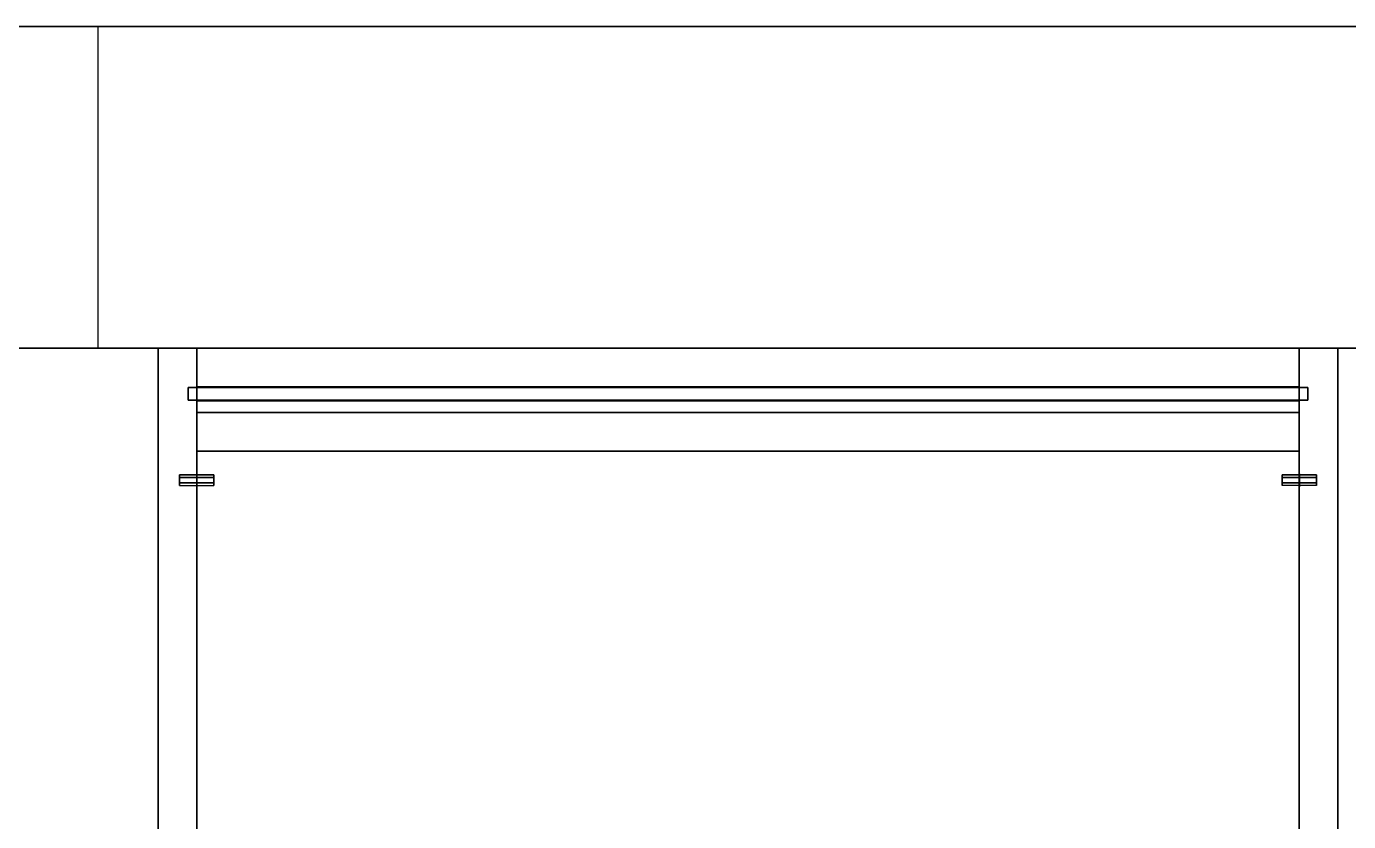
# Model space of a CAD drawing. Extents: x 0 to 3344, y -4262 to 0.
# Drawn here: x 1583 to 2199, y -371 to 0 of the extents above; entities that cross this region are included whole.
import ezdxf

# ---------------------------------------------------------------- set-up
doc = ezdxf.new("R2010")
doc.units = 0
for name, color, linetype in [('LAYER0', 7, 'CONTINUOUS'), ('LAYER1', 7, 'CONTINUOUS'), ('LAYER108', 7, 'CONTINUOUS'), ('LAYER109', 7, 'CONTINUOUS'), ('LAYER110', 7, 'CONTINUOUS'), ('LAYER112', 7, 'CONTINUOUS'), ('LAYER113', 7, 'CONTINUOUS'), ('LAYER114', 7, 'CONTINUOUS'), ('LAYER115', 7, 'CONTINUOUS'), ('LAYER116', 7, 'CONTINUOUS'), ('LAYER117', 7, 'CONTINUOUS'), ('LAYER119', 254, 'CONTINUOUS'), ('LAYER121', 254, 'CONTINUOUS'), ('LAYER122', 7, 'CONTINUOUS'), ('LAYER124', 254, 'CONTINUOUS'), ('LAYER126', 254, 'CONTINUOUS'), ('LAYER127', 7, 'CONTINUOUS'), ('LAYER129', 254, 'CONTINUOUS'), ('LAYER131', 254, 'CONTINUOUS'), ('LAYER132', 7, 'CONTINUOUS'), ('LAYER134', 254, 'CONTINUOUS'), ('LAYER136', 254, 'CONTINUOUS'), ('LAYER137', 7, 'CONTINUOUS'), ('LAYER163', 7, 'CONTINUOUS')]:
    doc.layers.add(name, color=color, linetype=linetype)

msp = doc.modelspace()

# ---------------------------------------------------------------- linework, layer by layer
at = {"layer": 'LAYER0', "invisible_edges": 1}
for points in [[(18, -0.0034, 0.0981), (3344, -4262.003, 0.0981), (0, -4262.003, 0.0981), (18, -0.0034, 0.0981)], [(3344, -4262.003, 5.0981), (18, -0.0034, 5.0981), (0, -4262.003, 5.0981), (3344, -4262.003, 5.0981)], [(3344, -4262.003, 0.0981), (18, -0.0034, 0.0981), (3344, -0.0034, 0.0981), (3344, -4262.003, 0.0981)], [(18, -0.0034, 5.0981), (3344, -0.0034, 0.0981), (18, -0.0034, 0.0981), (18, -0.0034, 5.0981)], [(3344, -0.0034, 0.0981), (18, -0.0034, 5.0981), (3344, -0.0034, 5.0981), (3344, -0.0034, 0.0981)], [(18, -0.0034, 5.0981), (3344, -4262.003, 5.0981), (3344, -0.0034, 5.0981), (18, -0.0034, 5.0981)]]:
    msp.add_3dface(points, dxfattribs=at)
at = {"layer": 'LAYER1'}
for points, invisible_edges in [([(3344.004, 0, 2680.098), (1616.005, 0, 2173.098), (18.0046, 0, 2680.098), (3344.004, 0, 2680.098)], 3), ([(819.0046, 0, 2173.098), (18.0046, 0, 2680.098), (1616.005, 0, 2173.098), (819.0046, 0, 2173.098)], 3), ([(1616.005, -150, 5.0981), (3344.004, 0, 5.0981), (3194.004, -150, 5.0981), (1616.005, -150, 5.0981)], 3), ([(3344.004, 0, 5.0981), (1616.005, -150, 5.0981), (1616.005, 0, 5.0981), (3344.004, 0, 5.0981)], 1), ([(3344.004, 0, 5.0981), (1616.005, 0, 2173.098), (3344.004, 0, 2680.098), (3344.004, 0, 5.0981)], 3), ([(1616.005, 0, 2173.098), (3344.004, 0, 5.0981), (1616.005, 0, 5.0981), (1616.005, 0, 2173.098)], 1), ([(168.0046, -150, 2680.098), (819.0046, -150, 2173.098), (3194.004, -150, 2680.098), (168.0046, -150, 2680.098)], 3), ([(1616.005, -150, 2173.098), (3194.004, -150, 2680.098), (819.0046, -150, 2173.098), (1616.005, -150, 2173.098)], 3), ([(1616.005, -150, 2173.098), (1801.015, -150, 335.0981), (1801.015, -150, 415.0981), (1616.005, -150, 2173.098)], 5), ([(1801.015, -150, 335.0981), (1616.005, -150, 5.0981), (1861.015, -150, 335.0981), (1801.015, -150, 335.0981)], 3), ([(1616.005, -150, 5.0981), (1801.015, -150, 335.0981), (1616.005, -150, 2173.098), (1616.005, -150, 5.0981)], 3), ([(1801.015, -150, 415.0981), (3194.004, -150, 2680.098), (1616.005, -150, 2173.098), (1801.015, -150, 415.0981)], 7), ([(3194.004, -150, 5.0981), (1861.015, -150, 335.0981), (1616.005, -150, 5.0981), (3194.004, -150, 5.0981)], 3), ([(1861.015, -150, 415.0981), (3194.004, -150, 2680.098), (1801.015, -150, 415.0981), (1861.015, -150, 415.0981)], 3), ([(1861.015, -150, 335.0981), (3194.004, -150, 2680.098), (1861.015, -150, 415.0981), (1861.015, -150, 335.0981)], 3), ([(1861.015, -150, 335.0981), (3194.004, -150, 5.0981), (3194.004, -150, 2680.098), (1861.015, -150, 335.0981)], 5)]:
    msp.add_3dface(points, dxfattribs=dict(at, invisible_edges=invisible_edges))
at = {"layer": 'LAYER108', "invisible_edges": 1}
for points in [[(1644.005, -149.9995, 5.0981), (1662.005, -729.9995, 5.0981), (1644.005, -729.9995, 5.0981), (1644.005, -149.9995, 5.0981)], [(1662.005, -729.9995, 5.0981), (1644.005, -149.9995, 5.0981), (1662.005, -149.9995, 5.0981), (1662.005, -729.9995, 5.0981)], [(1662.005, -149.9995, 2610.098), (1644.005, -729.9995, 2610.098), (1662.005, -729.9995, 2610.098), (1662.005, -149.9995, 2610.098)], [(1644.005, -729.9995, 2610.098), (1662.005, -149.9995, 2610.098), (1644.005, -149.9995, 2610.098), (1644.005, -729.9995, 2610.098)], [(1644.005, -149.9995, 5.0981), (1662.005, -149.9995, 2610.098), (1662.005, -149.9995, 5.0981), (1644.005, -149.9995, 5.0981)], [(1662.005, -149.9995, 2610.098), (1644.005, -149.9995, 5.0981), (1644.005, -149.9995, 2610.098), (1662.005, -149.9995, 2610.098)], [(1644.005, -729.9995, 2610.098), (1644.005, -149.9995, 5.0981), (1644.005, -729.9995, 5.0981), (1644.005, -729.9995, 2610.098)], [(1644.005, -149.9995, 5.0981), (1644.005, -729.9995, 2610.098), (1644.005, -149.9995, 2610.098), (1644.005, -149.9995, 5.0981)], [(1662.005, -149.9995, 2610.098), (1662.005, -729.9995, 5.0981), (1662.005, -149.9995, 5.0981), (1662.005, -149.9995, 2610.098)], [(1662.005, -729.9995, 5.0981), (1662.005, -149.9995, 2610.098), (1662.005, -729.9995, 2610.098), (1662.005, -729.9995, 5.0981)]]:
    msp.add_3dface(points, dxfattribs=at)
at = {"layer": 'LAYER109', "invisible_edges": 1}
for points in [[(2176.005, -149.9995, 5.0981), (2176.005, -729.9995, 2610.098), (2176.005, -149.9995, 2610.098), (2176.005, -149.9995, 5.0981)], [(2176.005, -729.9995, 2610.098), (2176.005, -149.9995, 5.0981), (2176.005, -729.9995, 5.0981), (2176.005, -729.9995, 2610.098)], [(2176.005, -149.9995, 5.0981), (2194.005, -729.9995, 5.0981), (2176.005, -729.9995, 5.0981), (2176.005, -149.9995, 5.0981)], [(2194.005, -729.9995, 5.0981), (2176.005, -149.9995, 5.0981), (2194.005, -149.9995, 5.0981), (2194.005, -729.9995, 5.0981)], [(2194.005, -149.9995, 2610.098), (2176.005, -729.9995, 2610.098), (2194.005, -729.9995, 2610.098), (2194.005, -149.9995, 2610.098)], [(2176.005, -729.9995, 2610.098), (2194.005, -149.9995, 2610.098), (2176.005, -149.9995, 2610.098), (2176.005, -729.9995, 2610.098)], [(2194.005, -149.9995, 2610.098), (2176.005, -149.9995, 5.0981), (2176.005, -149.9995, 2610.098), (2194.005, -149.9995, 2610.098)], [(2176.005, -149.9995, 5.0981), (2194.005, -149.9995, 2610.098), (2194.005, -149.9995, 5.0981), (2176.005, -149.9995, 5.0981)], [(2194.005, -729.9995, 5.0981), (2194.005, -149.9995, 2610.098), (2194.005, -729.9995, 2610.098), (2194.005, -729.9995, 5.0981)], [(2194.005, -149.9995, 2610.098), (2194.005, -729.9995, 5.0981), (2194.005, -149.9995, 5.0981), (2194.005, -149.9995, 2610.098)]]:
    msp.add_3dface(points, dxfattribs=at)
at = {"layer": 'LAYER110', "invisible_edges": 1}
for points in [[(2176.005, -149.9995, 85.0981), (1662.005, -729.9995, 85.0981), (1662.005, -149.9995, 85.0981), (2176.005, -149.9995, 85.0981)], [(1662.005, -729.9995, 85.0981), (2176.005, -149.9995, 85.0981), (2176.005, -729.9995, 85.0981), (1662.005, -729.9995, 85.0981)], [(1662.005, -149.9995, 103.0981), (1662.005, -729.9995, 85.0981), (1662.005, -729.9995, 103.0981), (1662.005, -149.9995, 103.0981)], [(1662.005, -729.9995, 85.0981), (1662.005, -149.9995, 103.0981), (1662.005, -149.9995, 85.0981), (1662.005, -729.9995, 85.0981)], [(1662.005, -149.9995, 103.0981), (2176.005, -149.9995, 85.0981), (1662.005, -149.9995, 85.0981), (1662.005, -149.9995, 103.0981)], [(2176.005, -149.9995, 85.0981), (1662.005, -149.9995, 103.0981), (2176.005, -149.9995, 103.0981), (2176.005, -149.9995, 85.0981)], [(2176.005, -729.9995, 103.0981), (1662.005, -149.9995, 103.0981), (1662.005, -729.9995, 103.0981), (2176.005, -729.9995, 103.0981)], [(1662.005, -149.9995, 103.0981), (2176.005, -729.9995, 103.0981), (2176.005, -149.9995, 103.0981), (1662.005, -149.9995, 103.0981)], [(2176.005, -149.9995, 85.0981), (2176.005, -729.9995, 103.0981), (2176.005, -729.9995, 85.0981), (2176.005, -149.9995, 85.0981)], [(2176.005, -729.9995, 103.0981), (2176.005, -149.9995, 85.0981), (2176.005, -149.9995, 103.0981), (2176.005, -729.9995, 103.0981)]]:
    msp.add_3dface(points, dxfattribs=at)
at = {"layer": 'LAYER112', "invisible_edges": 1}
for points in [[(2176.005, -179.9995, 85.0981), (1662.005, -179.9995, 5.0981), (1662.005, -179.9995, 85.0981), (2176.005, -179.9995, 85.0981)], [(1662.005, -179.9995, 5.0981), (2176.005, -179.9995, 85.0981), (2176.005, -179.9995, 5.0981), (1662.005, -179.9995, 5.0981)], [(1662.005, -197.9995, 85.0981), (1662.005, -179.9995, 5.0981), (1662.005, -197.9995, 5.0981), (1662.005, -197.9995, 85.0981)], [(1662.005, -179.9995, 5.0981), (1662.005, -197.9995, 85.0981), (1662.005, -179.9995, 85.0981), (1662.005, -179.9995, 5.0981)], [(2176.005, -197.9995, 5.0981), (1662.005, -179.9995, 5.0981), (2176.005, -179.9995, 5.0981), (2176.005, -197.9995, 5.0981)], [(1662.005, -179.9995, 5.0981), (2176.005, -197.9995, 5.0981), (1662.005, -197.9995, 5.0981), (1662.005, -179.9995, 5.0981)], [(1662.005, -197.9995, 85.0981), (2176.005, -179.9995, 85.0981), (1662.005, -179.9995, 85.0981), (1662.005, -197.9995, 85.0981)], [(2176.005, -179.9995, 85.0981), (1662.005, -197.9995, 85.0981), (2176.005, -197.9995, 85.0981), (2176.005, -179.9995, 85.0981)], [(2176.005, -179.9995, 85.0981), (2176.005, -197.9995, 5.0981), (2176.005, -179.9995, 5.0981), (2176.005, -179.9995, 85.0981)], [(2176.005, -197.9995, 5.0981), (2176.005, -179.9995, 85.0981), (2176.005, -197.9995, 85.0981), (2176.005, -197.9995, 5.0981)], [(2176.005, -197.9995, 5.0981), (1662.005, -197.9995, 85.0981), (1662.005, -197.9995, 5.0981), (2176.005, -197.9995, 5.0981)], [(1662.005, -197.9995, 85.0981), (2176.005, -197.9995, 5.0981), (2176.005, -197.9995, 85.0981), (1662.005, -197.9995, 85.0981)]]:
    msp.add_3dface(points, dxfattribs=at)
at = {"layer": 'LAYER113', "invisible_edges": 1}
for points in [[(1662.005, -149.9995, 2609.098), (2176.005, -729.9995, 2609.098), (2176.005, -149.9995, 2609.098), (1662.005, -149.9995, 2609.098)], [(2176.005, -729.9995, 2609.098), (1662.005, -149.9995, 2609.098), (1662.005, -729.9995, 2609.098), (2176.005, -729.9995, 2609.098)], [(1662.005, -149.9995, 2609.098), (1662.005, -729.9995, 2591.098), (1662.005, -729.9995, 2609.098), (1662.005, -149.9995, 2609.098)], [(1662.005, -729.9995, 2591.098), (1662.005, -149.9995, 2609.098), (1662.005, -149.9995, 2591.098), (1662.005, -729.9995, 2591.098)], [(2176.005, -149.9995, 2591.098), (1662.005, -149.9995, 2609.098), (2176.005, -149.9995, 2609.098), (2176.005, -149.9995, 2591.098)], [(1662.005, -149.9995, 2609.098), (2176.005, -149.9995, 2591.098), (1662.005, -149.9995, 2591.098), (1662.005, -149.9995, 2609.098)], [(1662.005, -729.9995, 2591.098), (2176.005, -149.9995, 2591.098), (2176.005, -729.9995, 2591.098), (1662.005, -729.9995, 2591.098)], [(2176.005, -149.9995, 2591.098), (1662.005, -729.9995, 2591.098), (1662.005, -149.9995, 2591.098), (2176.005, -149.9995, 2591.098)], [(2176.005, -149.9995, 2591.098), (2176.005, -729.9995, 2609.098), (2176.005, -729.9995, 2591.098), (2176.005, -149.9995, 2591.098)], [(2176.005, -729.9995, 2609.098), (2176.005, -149.9995, 2591.098), (2176.005, -149.9995, 2609.098), (2176.005, -729.9995, 2609.098)]]:
    msp.add_3dface(points, dxfattribs=at)
at = {"layer": 'LAYER114', "invisible_edges": 1}
for points in [[(2180.005, -168.2998, 99.0981), (1658.005, -174.2998, 99.0981), (1658.005, -168.2998, 99.0981), (2180.005, -168.2998, 99.0981)], [(1658.005, -174.2998, 99.0981), (2180.005, -168.2998, 99.0981), (2180.005, -174.2998, 99.0981), (1658.005, -174.2998, 99.0981)], [(1658.005, -168.2998, 2595.098), (1658.005, -174.2998, 99.0981), (1658.005, -174.2998, 2595.098), (1658.005, -168.2998, 2595.098)], [(1658.005, -174.2998, 99.0981), (1658.005, -168.2998, 2595.098), (1658.005, -168.2998, 99.0981), (1658.005, -174.2998, 99.0981)], [(2180.005, -174.2998, 2595.098), (1658.005, -168.2998, 2595.098), (1658.005, -174.2998, 2595.098), (2180.005, -174.2998, 2595.098)], [(1658.005, -168.2998, 2595.098), (2180.005, -174.2998, 2595.098), (2180.005, -168.2998, 2595.098), (1658.005, -168.2998, 2595.098)], [(1658.005, -168.2998, 2595.098), (2180.005, -168.2998, 99.0981), (1658.005, -168.2998, 99.0981), (1658.005, -168.2998, 2595.098)], [(2180.005, -168.2998, 99.0981), (1658.005, -168.2998, 2595.098), (2180.005, -168.2998, 2595.098), (2180.005, -168.2998, 99.0981)], [(2180.005, -168.2998, 99.0981), (2180.005, -174.2998, 2595.098), (2180.005, -174.2998, 99.0981), (2180.005, -168.2998, 99.0981)], [(2180.005, -174.2998, 2595.098), (2180.005, -168.2998, 99.0981), (2180.005, -168.2998, 2595.098), (2180.005, -174.2998, 2595.098)], [(2180.005, -174.2998, 2595.098), (1658.005, -174.2998, 99.0981), (2180.005, -174.2998, 99.0981), (2180.005, -174.2998, 2595.098)], [(1658.005, -174.2998, 99.0981), (2180.005, -174.2998, 2595.098), (1658.005, -174.2998, 2595.098), (1658.005, -174.2998, 99.0981)]]:
    msp.add_3dface(points, dxfattribs=at)
at = {"layer": 'LAYER115', "invisible_edges": 1}
for points in [[(2176.005, -149.9995, 1407.098), (1662.005, -149.9995, 1287.098), (1662.005, -149.9995, 1407.098), (2176.005, -149.9995, 1407.098)], [(1662.005, -149.9995, 1287.098), (2176.005, -149.9995, 1407.098), (2176.005, -149.9995, 1287.098), (1662.005, -149.9995, 1287.098)], [(1662.005, -167.9995, 1407.098), (1662.005, -149.9995, 1287.098), (1662.005, -167.9995, 1287.098), (1662.005, -167.9995, 1407.098)], [(1662.005, -149.9995, 1287.098), (1662.005, -167.9995, 1407.098), (1662.005, -149.9995, 1407.098), (1662.005, -149.9995, 1287.098)], [(2176.005, -167.9995, 1287.098), (1662.005, -149.9995, 1287.098), (2176.005, -149.9995, 1287.098), (2176.005, -167.9995, 1287.098)], [(1662.005, -149.9995, 1287.098), (2176.005, -167.9995, 1287.098), (1662.005, -167.9995, 1287.098), (1662.005, -149.9995, 1287.098)], [(1662.005, -167.9995, 1407.098), (2176.005, -149.9995, 1407.098), (1662.005, -149.9995, 1407.098), (1662.005, -167.9995, 1407.098)], [(2176.005, -149.9995, 1407.098), (1662.005, -167.9995, 1407.098), (2176.005, -167.9995, 1407.098), (2176.005, -149.9995, 1407.098)], [(2176.005, -149.9995, 1407.098), (2176.005, -167.9995, 1287.098), (2176.005, -149.9995, 1287.098), (2176.005, -149.9995, 1407.098)], [(2176.005, -167.9995, 1287.098), (2176.005, -149.9995, 1407.098), (2176.005, -167.9995, 1407.098), (2176.005, -167.9995, 1287.098)], [(2176.005, -167.9995, 1287.098), (1662.005, -167.9995, 1407.098), (1662.005, -167.9995, 1287.098), (2176.005, -167.9995, 1287.098)], [(1662.005, -167.9995, 1407.098), (2176.005, -167.9995, 1287.098), (2176.005, -167.9995, 1407.098), (1662.005, -167.9995, 1407.098)]]:
    msp.add_3dface(points, dxfattribs=at)
at = {"layer": 'LAYER116', "invisible_edges": 1}
for points in [[(1662.005, -174.5996, 2093.098), (2176.005, -729.9995, 2093.098), (2176.005, -174.5996, 2093.098), (1662.005, -174.5996, 2093.098)], [(2176.005, -729.9995, 2093.098), (1662.005, -174.5996, 2093.098), (1662.005, -729.9995, 2093.098), (2176.005, -729.9995, 2093.098)], [(1662.005, -174.5996, 2093.098), (1662.005, -729.9995, 2075.098), (1662.005, -729.9995, 2093.098), (1662.005, -174.5996, 2093.098)], [(1662.005, -729.9995, 2075.098), (1662.005, -174.5996, 2093.098), (1662.005, -174.5996, 2075.098), (1662.005, -729.9995, 2075.098)], [(2176.005, -174.5996, 2075.098), (1662.005, -174.5996, 2093.098), (2176.005, -174.5996, 2093.098), (2176.005, -174.5996, 2075.098)], [(1662.005, -174.5996, 2093.098), (2176.005, -174.5996, 2075.098), (1662.005, -174.5996, 2075.098), (1662.005, -174.5996, 2093.098)], [(1662.005, -729.9995, 2075.098), (2176.005, -174.5996, 2075.098), (2176.005, -729.9995, 2075.098), (1662.005, -729.9995, 2075.098)], [(2176.005, -174.5996, 2075.098), (1662.005, -729.9995, 2075.098), (1662.005, -174.5996, 2075.098), (2176.005, -174.5996, 2075.098)], [(2176.005, -174.5996, 2075.098), (2176.005, -729.9995, 2093.098), (2176.005, -729.9995, 2075.098), (2176.005, -174.5996, 2075.098)], [(2176.005, -729.9995, 2093.098), (2176.005, -174.5996, 2075.098), (2176.005, -174.5996, 2093.098), (2176.005, -729.9995, 2093.098)]]:
    msp.add_3dface(points, dxfattribs=at)
at = {"layer": 'LAYER117', "invisible_edges": 1}
for points in [[(2176.005, -174.5996, 483.0981), (1662.005, -729.9995, 483.0981), (1662.005, -174.5996, 483.0981), (2176.005, -174.5996, 483.0981)], [(1662.005, -729.9995, 483.0981), (2176.005, -174.5996, 483.0981), (2176.005, -729.9995, 483.0981), (1662.005, -729.9995, 483.0981)], [(1662.005, -174.5996, 501.0981), (1662.005, -729.9995, 483.0981), (1662.005, -729.9995, 501.0981), (1662.005, -174.5996, 501.0981)], [(1662.005, -729.9995, 483.0981), (1662.005, -174.5996, 501.0981), (1662.005, -174.5996, 483.0981), (1662.005, -729.9995, 483.0981)], [(1662.005, -174.5996, 501.0981), (2176.005, -174.5996, 483.0981), (1662.005, -174.5996, 483.0981), (1662.005, -174.5996, 501.0981)], [(2176.005, -174.5996, 483.0981), (1662.005, -174.5996, 501.0981), (2176.005, -174.5996, 501.0981), (2176.005, -174.5996, 483.0981)], [(2176.005, -729.9995, 501.0981), (1662.005, -174.5996, 501.0981), (1662.005, -729.9995, 501.0981), (2176.005, -729.9995, 501.0981)], [(1662.005, -174.5996, 501.0981), (2176.005, -729.9995, 501.0981), (2176.005, -174.5996, 501.0981), (1662.005, -174.5996, 501.0981)], [(2176.005, -174.5996, 483.0981), (2176.005, -729.9995, 501.0981), (2176.005, -729.9995, 483.0981), (2176.005, -174.5996, 483.0981)], [(2176.005, -729.9995, 501.0981), (2176.005, -174.5996, 483.0981), (2176.005, -174.5996, 501.0981), (2176.005, -729.9995, 501.0981)]]:
    msp.add_3dface(points, dxfattribs=at)
at = {"layer": 'LAYER119'}
for points in [[(1654.005, -214.0996, 480.5981), (1654.005, -209.0996, 480.5981), (1654.005, -210.3496, 482.7631), (1654.005, -212.8496, 482.7631)], [(1654.005, -214.0996, 480.5981), (1654.005, -212.8496, 478.433), (1654.005, -210.3496, 478.433), (1654.005, -209.0996, 480.5981)], [(1661.955, -208.5996, 480.5981), (1661.955, -214.5996, 480.5981), (1661.955, -213.0996, 483.1961), (1661.955, -210.0996, 483.1961)], [(1661.955, -208.5996, 480.5981), (1661.955, -214.5996, 480.5981), (1661.955, -213.0996, 478), (1661.955, -210.0996, 478)], [(1662.055, -208.5996, 480.5981), (1662.055, -214.5996, 480.5981), (1662.055, -213.0996, 483.1961), (1662.055, -210.0996, 483.1961)], [(1662.055, -208.5996, 480.5981), (1662.055, -214.5996, 480.5981), (1662.055, -213.0996, 478), (1662.055, -210.0996, 478)], [(1670.005, -214.0996, 480.5981), (1670.005, -209.0996, 480.5981), (1670.005, -210.3496, 482.7631), (1670.005, -212.8496, 482.7631)], [(1670.005, -214.0996, 480.5981), (1670.005, -212.8496, 478.433), (1670.005, -210.3496, 478.433), (1670.005, -209.0996, 480.5981)]]:
    msp.add_3dface(points, dxfattribs=at)
at = {"layer": 'LAYER121'}
for points in [[(2168.005, -214.0996, 480.5981), (2168.005, -209.0996, 480.5981), (2168.005, -210.3496, 482.7631), (2168.005, -212.8496, 482.7631)], [(2168.005, -214.0996, 480.5981), (2168.005, -212.8496, 478.433), (2168.005, -210.3496, 478.433), (2168.005, -209.0996, 480.5981)], [(2175.955, -208.5996, 480.5981), (2175.955, -214.5996, 480.5981), (2175.955, -213.0996, 483.1961), (2175.955, -210.0996, 483.1961)], [(2175.955, -208.5996, 480.5981), (2175.955, -214.5996, 480.5981), (2175.955, -213.0996, 478), (2175.955, -210.0996, 478)], [(2176.055, -208.5996, 480.5981), (2176.055, -214.5996, 480.5981), (2176.055, -213.0996, 483.1961), (2176.055, -210.0996, 483.1961)], [(2176.055, -208.5996, 480.5981), (2176.055, -214.5996, 480.5981), (2176.055, -213.0996, 478), (2176.055, -210.0996, 478)], [(2184.005, -214.0996, 480.5981), (2184.005, -209.0996, 480.5981), (2184.005, -210.3496, 482.7631), (2184.005, -212.8496, 482.7631)], [(2184.005, -214.0996, 480.5981), (2184.005, -212.8496, 478.433), (2184.005, -210.3496, 478.433), (2184.005, -209.0996, 480.5981)]]:
    msp.add_3dface(points, dxfattribs=at)
at = {"layer": 'LAYER122', "invisible_edges": 1}
for points in [[(2176.005, -174.5996, 881.0981), (1662.005, -729.9995, 881.0981), (1662.005, -174.5996, 881.0981), (2176.005, -174.5996, 881.0981)], [(1662.005, -729.9995, 881.0981), (2176.005, -174.5996, 881.0981), (2176.005, -729.9995, 881.0981), (1662.005, -729.9995, 881.0981)], [(1662.005, -174.5996, 899.0981), (1662.005, -729.9995, 881.0981), (1662.005, -729.9995, 899.0981), (1662.005, -174.5996, 899.0981)], [(1662.005, -729.9995, 881.0981), (1662.005, -174.5996, 899.0981), (1662.005, -174.5996, 881.0981), (1662.005, -729.9995, 881.0981)], [(1662.005, -174.5996, 899.0981), (2176.005, -174.5996, 881.0981), (1662.005, -174.5996, 881.0981), (1662.005, -174.5996, 899.0981)], [(2176.005, -174.5996, 881.0981), (1662.005, -174.5996, 899.0981), (2176.005, -174.5996, 899.0981), (2176.005, -174.5996, 881.0981)], [(2176.005, -729.9995, 899.0981), (1662.005, -174.5996, 899.0981), (1662.005, -729.9995, 899.0981), (2176.005, -729.9995, 899.0981)], [(1662.005, -174.5996, 899.0981), (2176.005, -729.9995, 899.0981), (2176.005, -174.5996, 899.0981), (1662.005, -174.5996, 899.0981)], [(2176.005, -174.5996, 881.0981), (2176.005, -729.9995, 899.0981), (2176.005, -729.9995, 881.0981), (2176.005, -174.5996, 881.0981)], [(2176.005, -729.9995, 899.0981), (2176.005, -174.5996, 881.0981), (2176.005, -174.5996, 899.0981), (2176.005, -729.9995, 899.0981)]]:
    msp.add_3dface(points, dxfattribs=at)
at = {"layer": 'LAYER124'}
for points in [[(1654.005, -214.0996, 878.5981), (1654.005, -209.0996, 878.5981), (1654.005, -210.3496, 880.7631), (1654.005, -212.8496, 880.7631)], [(1654.005, -214.0996, 878.5981), (1654.005, -212.8496, 876.433), (1654.005, -210.3496, 876.433), (1654.005, -209.0996, 878.5981)], [(1661.955, -208.5996, 878.5981), (1661.955, -214.5996, 878.5981), (1661.955, -213.0996, 881.1962), (1661.955, -210.0996, 881.1962)], [(1661.955, -208.5996, 878.5981), (1661.955, -214.5996, 878.5981), (1661.955, -213.0996, 876), (1661.955, -210.0996, 876)], [(1662.055, -208.5996, 878.5981), (1662.055, -214.5996, 878.5981), (1662.055, -213.0996, 881.1962), (1662.055, -210.0996, 881.1962)], [(1662.055, -208.5996, 878.5981), (1662.055, -214.5996, 878.5981), (1662.055, -213.0996, 876), (1662.055, -210.0996, 876)], [(1670.005, -214.0996, 878.5981), (1670.005, -209.0996, 878.5981), (1670.005, -210.3496, 880.7631), (1670.005, -212.8496, 880.7631)], [(1670.005, -214.0996, 878.5981), (1670.005, -212.8496, 876.433), (1670.005, -210.3496, 876.433), (1670.005, -209.0996, 878.5981)]]:
    msp.add_3dface(points, dxfattribs=at)
at = {"layer": 'LAYER126'}
for points in [[(2168.005, -214.0996, 878.5981), (2168.005, -209.0996, 878.5981), (2168.005, -210.3496, 880.7631), (2168.005, -212.8496, 880.7631)], [(2168.005, -214.0996, 878.5981), (2168.005, -212.8496, 876.433), (2168.005, -210.3496, 876.433), (2168.005, -209.0996, 878.5981)], [(2175.955, -208.5996, 878.5981), (2175.955, -214.5996, 878.5981), (2175.955, -213.0996, 881.1962), (2175.955, -210.0996, 881.1962)], [(2175.955, -208.5996, 878.5981), (2175.955, -214.5996, 878.5981), (2175.955, -213.0996, 876), (2175.955, -210.0996, 876)], [(2176.055, -208.5996, 878.5981), (2176.055, -214.5996, 878.5981), (2176.055, -213.0996, 881.1962), (2176.055, -210.0996, 881.1962)], [(2176.055, -208.5996, 878.5981), (2176.055, -214.5996, 878.5981), (2176.055, -213.0996, 876), (2176.055, -210.0996, 876)], [(2184.005, -214.0996, 878.5981), (2184.005, -209.0996, 878.5981), (2184.005, -210.3496, 880.7631), (2184.005, -212.8496, 880.7631)], [(2184.005, -214.0996, 878.5981), (2184.005, -212.8496, 876.433), (2184.005, -210.3496, 876.433), (2184.005, -209.0996, 878.5981)]]:
    msp.add_3dface(points, dxfattribs=at)
at = {"layer": 'LAYER127', "invisible_edges": 1}
for points in [[(2176.005, -174.5996, 1279.098), (1662.005, -729.9995, 1279.098), (1662.005, -174.5996, 1279.098), (2176.005, -174.5996, 1279.098)], [(1662.005, -729.9995, 1279.098), (2176.005, -174.5996, 1279.098), (2176.005, -729.9995, 1279.098), (1662.005, -729.9995, 1279.098)], [(1662.005, -174.5996, 1297.098), (1662.005, -729.9995, 1279.098), (1662.005, -729.9995, 1297.098), (1662.005, -174.5996, 1297.098)], [(1662.005, -729.9995, 1279.098), (1662.005, -174.5996, 1297.098), (1662.005, -174.5996, 1279.098), (1662.005, -729.9995, 1279.098)], [(1662.005, -174.5996, 1297.098), (2176.005, -174.5996, 1279.098), (1662.005, -174.5996, 1279.098), (1662.005, -174.5996, 1297.098)], [(2176.005, -174.5996, 1279.098), (1662.005, -174.5996, 1297.098), (2176.005, -174.5996, 1297.098), (2176.005, -174.5996, 1279.098)], [(2176.005, -729.9995, 1297.098), (1662.005, -174.5996, 1297.098), (1662.005, -729.9995, 1297.098), (2176.005, -729.9995, 1297.098)], [(1662.005, -174.5996, 1297.098), (2176.005, -729.9995, 1297.098), (2176.005, -174.5996, 1297.098), (1662.005, -174.5996, 1297.098)], [(2176.005, -174.5996, 1279.098), (2176.005, -729.9995, 1297.098), (2176.005, -729.9995, 1279.098), (2176.005, -174.5996, 1279.098)], [(2176.005, -729.9995, 1297.098), (2176.005, -174.5996, 1279.098), (2176.005, -174.5996, 1297.098), (2176.005, -729.9995, 1297.098)]]:
    msp.add_3dface(points, dxfattribs=at)
at = {"layer": 'LAYER129'}
for points in [[(1654.005, -214.0996, 1276.598), (1654.005, -209.0996, 1276.598), (1654.005, -210.3496, 1278.763), (1654.005, -212.8496, 1278.763)], [(1654.005, -214.0996, 1276.598), (1654.005, -212.8496, 1274.433), (1654.005, -210.3496, 1274.433), (1654.005, -209.0996, 1276.598)], [(1661.955, -208.5996, 1276.598), (1661.955, -214.5996, 1276.598), (1661.955, -213.0996, 1279.196), (1661.955, -210.0996, 1279.196)], [(1661.955, -208.5996, 1276.598), (1661.955, -214.5996, 1276.598), (1661.955, -213.0996, 1274), (1661.955, -210.0996, 1274)], [(1662.055, -208.5996, 1276.598), (1662.055, -214.5996, 1276.598), (1662.055, -213.0996, 1279.196), (1662.055, -210.0996, 1279.196)], [(1662.055, -208.5996, 1276.598), (1662.055, -214.5996, 1276.598), (1662.055, -213.0996, 1274), (1662.055, -210.0996, 1274)], [(1670.005, -214.0996, 1276.598), (1670.005, -209.0996, 1276.598), (1670.005, -210.3496, 1278.763), (1670.005, -212.8496, 1278.763)], [(1670.005, -214.0996, 1276.598), (1670.005, -212.8496, 1274.433), (1670.005, -210.3496, 1274.433), (1670.005, -209.0996, 1276.598)]]:
    msp.add_3dface(points, dxfattribs=at)
at = {"layer": 'LAYER131'}
for points in [[(2168.005, -214.0996, 1276.598), (2168.005, -209.0996, 1276.598), (2168.005, -210.3496, 1278.763), (2168.005, -212.8496, 1278.763)], [(2168.005, -214.0996, 1276.598), (2168.005, -212.8496, 1274.433), (2168.005, -210.3496, 1274.433), (2168.005, -209.0996, 1276.598)], [(2175.955, -208.5996, 1276.598), (2175.955, -214.5996, 1276.598), (2175.955, -213.0996, 1279.196), (2175.955, -210.0996, 1279.196)], [(2175.955, -208.5996, 1276.598), (2175.955, -214.5996, 1276.598), (2175.955, -213.0996, 1274), (2175.955, -210.0996, 1274)], [(2176.055, -208.5996, 1276.598), (2176.055, -214.5996, 1276.598), (2176.055, -213.0996, 1279.196), (2176.055, -210.0996, 1279.196)], [(2176.055, -208.5996, 1276.598), (2176.055, -214.5996, 1276.598), (2176.055, -213.0996, 1274), (2176.055, -210.0996, 1274)], [(2184.005, -214.0996, 1276.598), (2184.005, -209.0996, 1276.598), (2184.005, -210.3496, 1278.763), (2184.005, -212.8496, 1278.763)], [(2184.005, -214.0996, 1276.598), (2184.005, -212.8496, 1274.433), (2184.005, -210.3496, 1274.433), (2184.005, -209.0996, 1276.598)]]:
    msp.add_3dface(points, dxfattribs=at)
at = {"layer": 'LAYER132', "invisible_edges": 1}
for points in [[(2176.005, -174.5996, 1677.098), (1662.005, -729.9995, 1677.098), (1662.005, -174.5996, 1677.098), (2176.005, -174.5996, 1677.098)], [(1662.005, -729.9995, 1677.098), (2176.005, -174.5996, 1677.098), (2176.005, -729.9995, 1677.098), (1662.005, -729.9995, 1677.098)], [(1662.005, -174.5996, 1695.098), (1662.005, -729.9995, 1677.098), (1662.005, -729.9995, 1695.098), (1662.005, -174.5996, 1695.098)], [(1662.005, -729.9995, 1677.098), (1662.005, -174.5996, 1695.098), (1662.005, -174.5996, 1677.098), (1662.005, -729.9995, 1677.098)], [(1662.005, -174.5996, 1695.098), (2176.005, -174.5996, 1677.098), (1662.005, -174.5996, 1677.098), (1662.005, -174.5996, 1695.098)], [(2176.005, -174.5996, 1677.098), (1662.005, -174.5996, 1695.098), (2176.005, -174.5996, 1695.098), (2176.005, -174.5996, 1677.098)], [(2176.005, -729.9995, 1695.098), (1662.005, -174.5996, 1695.098), (1662.005, -729.9995, 1695.098), (2176.005, -729.9995, 1695.098)], [(1662.005, -174.5996, 1695.098), (2176.005, -729.9995, 1695.098), (2176.005, -174.5996, 1695.098), (1662.005, -174.5996, 1695.098)], [(2176.005, -174.5996, 1677.098), (2176.005, -729.9995, 1695.098), (2176.005, -729.9995, 1677.098), (2176.005, -174.5996, 1677.098)], [(2176.005, -729.9995, 1695.098), (2176.005, -174.5996, 1677.098), (2176.005, -174.5996, 1695.098), (2176.005, -729.9995, 1695.098)]]:
    msp.add_3dface(points, dxfattribs=at)
at = {"layer": 'LAYER134'}
for points in [[(1654.005, -214.0996, 1674.598), (1654.005, -209.0996, 1674.598), (1654.005, -210.3496, 1676.763), (1654.005, -212.8496, 1676.763)], [(1654.005, -214.0996, 1674.598), (1654.005, -212.8496, 1672.433), (1654.005, -210.3496, 1672.433), (1654.005, -209.0996, 1674.598)], [(1661.955, -208.5996, 1674.598), (1661.955, -214.5996, 1674.598), (1661.955, -213.0996, 1677.196), (1661.955, -210.0996, 1677.196)], [(1661.955, -208.5996, 1674.598), (1661.955, -214.5996, 1674.598), (1661.955, -213.0996, 1672), (1661.955, -210.0996, 1672)], [(1662.055, -208.5996, 1674.598), (1662.055, -214.5996, 1674.598), (1662.055, -213.0996, 1677.196), (1662.055, -210.0996, 1677.196)], [(1662.055, -208.5996, 1674.598), (1662.055, -214.5996, 1674.598), (1662.055, -213.0996, 1672), (1662.055, -210.0996, 1672)], [(1670.005, -214.0996, 1674.598), (1670.005, -209.0996, 1674.598), (1670.005, -210.3496, 1676.763), (1670.005, -212.8496, 1676.763)], [(1670.005, -214.0996, 1674.598), (1670.005, -212.8496, 1672.433), (1670.005, -210.3496, 1672.433), (1670.005, -209.0996, 1674.598)]]:
    msp.add_3dface(points, dxfattribs=at)
at = {"layer": 'LAYER136'}
for points in [[(2168.005, -214.0996, 1674.598), (2168.005, -209.0996, 1674.598), (2168.005, -210.3496, 1676.763), (2168.005, -212.8496, 1676.763)], [(2168.005, -214.0996, 1674.598), (2168.005, -212.8496, 1672.433), (2168.005, -210.3496, 1672.433), (2168.005, -209.0996, 1674.598)], [(2175.955, -208.5996, 1674.598), (2175.955, -214.5996, 1674.598), (2175.955, -213.0996, 1677.196), (2175.955, -210.0996, 1677.196)], [(2175.955, -208.5996, 1674.598), (2175.955, -214.5996, 1674.598), (2175.955, -213.0996, 1672), (2175.955, -210.0996, 1672)], [(2176.055, -208.5996, 1674.598), (2176.055, -214.5996, 1674.598), (2176.055, -213.0996, 1677.196), (2176.055, -210.0996, 1677.196)], [(2176.055, -208.5996, 1674.598), (2176.055, -214.5996, 1674.598), (2176.055, -213.0996, 1672), (2176.055, -210.0996, 1672)], [(2184.005, -214.0996, 1674.598), (2184.005, -209.0996, 1674.598), (2184.005, -210.3496, 1676.763), (2184.005, -212.8496, 1676.763)], [(2184.005, -214.0996, 1674.598), (2184.005, -212.8496, 1672.433), (2184.005, -210.3496, 1672.433), (2184.005, -209.0996, 1674.598)]]:
    msp.add_3dface(points, dxfattribs=at)
at = {"layer": 'LAYER137'}
for points, invisible_edges in [([(1662.005, -149.9995, 2610.098), (1644.005, -729.9995, 2610.098), (1644.005, -149.9995, 2610.098), (1662.005, -149.9995, 2610.098)], 1), ([(1644.005, -729.9995, 2610.098), (1662.005, -149.9995, 2610.098), (1662.005, -711.9995, 2610.098), (1644.005, -729.9995, 2610.098)], 5), ([(1644.005, -149.9995, 2680.098), (1644.005, -729.9995, 2610.098), (1644.005, -729.9995, 2680.098), (1644.005, -149.9995, 2680.098)], 1), ([(1644.005, -729.9995, 2610.098), (1644.005, -149.9995, 2680.098), (1644.005, -149.9995, 2610.098), (1644.005, -729.9995, 2610.098)], 1), ([(1644.005, -149.9995, 2680.098), (1662.005, -149.9995, 2610.098), (1644.005, -149.9995, 2610.098), (1644.005, -149.9995, 2680.098)], 1), ([(1662.005, -149.9995, 2610.098), (1644.005, -149.9995, 2680.098), (1662.005, -149.9995, 2680.098), (1662.005, -149.9995, 2610.098)], 1), ([(1644.005, -729.9995, 2680.098), (1662.005, -711.9995, 2680.098), (1644.005, -149.9995, 2680.098), (1644.005, -729.9995, 2680.098)], 3), ([(1662.005, -149.9995, 2680.098), (1644.005, -149.9995, 2680.098), (1662.005, -711.9995, 2680.098), (1662.005, -149.9995, 2680.098)], 2), ([(1662.005, -149.9995, 2610.098), (1662.005, -711.9995, 2680.098), (1662.005, -711.9995, 2610.098), (1662.005, -149.9995, 2610.098)], 1), ([(1662.005, -711.9995, 2680.098), (1662.005, -149.9995, 2610.098), (1662.005, -149.9995, 2680.098), (1662.005, -711.9995, 2680.098)], 1)]:
    msp.add_3dface(points, dxfattribs=dict(at, invisible_edges=invisible_edges))
at = {"layer": 'LAYER163', "invisible_edges": 1}
for points in [[(2194.005, -149.9995, 5.0981), (2212.005, -729.9995, 5.0981), (2194.005, -729.9995, 5.0981), (2194.005, -149.9995, 5.0981)], [(2212.005, -729.9995, 5.0981), (2194.005, -149.9995, 5.0981), (2212.005, -149.9995, 5.0981), (2212.005, -729.9995, 5.0981)], [(2212.005, -149.9995, 2610.098), (2194.005, -729.9995, 2610.098), (2212.005, -729.9995, 2610.098), (2212.005, -149.9995, 2610.098)], [(2194.005, -729.9995, 2610.098), (2212.005, -149.9995, 2610.098), (2194.005, -149.9995, 2610.098), (2194.005, -729.9995, 2610.098)], [(2194.005, -149.9995, 5.0981), (2212.005, -149.9995, 2610.098), (2212.005, -149.9995, 5.0981), (2194.005, -149.9995, 5.0981)], [(2212.005, -149.9995, 2610.098), (2194.005, -149.9995, 5.0981), (2194.005, -149.9995, 2610.098), (2212.005, -149.9995, 2610.098)], [(2194.005, -729.9995, 2610.098), (2194.005, -149.9995, 5.0981), (2194.005, -729.9995, 5.0981), (2194.005, -729.9995, 2610.098)], [(2194.005, -149.9995, 5.0981), (2194.005, -729.9995, 2610.098), (2194.005, -149.9995, 2610.098), (2194.005, -149.9995, 5.0981)]]:
    msp.add_3dface(points, dxfattribs=at)

# ---------------------------------------------------------------- meshes
at = {"layer": 'LAYER1'}
mesh = msp.add_polymesh((5, 2), dxfattribs=at)
for k, corner in enumerate([(168.0046, -150, 2680.098), (168.0046, -4112, 2680.098), (3194.004, -150, 2680.098), (168.0046, -150, 2680.098), (3194.004, -4112, 2680.098), (3194.004, -150, 2680.098), (168.0046, -4112, 2680.098), (3194.004, -4112, 2680.098), (18.0046, -4262, 2680.098), (3344.004, -4262, 2680.098)]):
    mesh.set_mesh_vertex(divmod(k, 2), corner)
at = {"layer": 'LAYER119'}
mesh = msp.add_polymesh((2, 6), dxfattribs=dict(at, n_close=True))
for k, corner in enumerate([(1670.005, -214.0996, 480.5981), (1670.005, -212.8496, 482.7631), (1670.005, -210.3496, 482.7631), (1670.005, -209.0996, 480.5981), (1670.005, -210.3496, 478.433), (1670.005, -212.8496, 478.433), (1654.005, -214.0996, 480.5981), (1654.005, -212.8496, 482.7631), (1654.005, -210.3496, 482.7631), (1654.005, -209.0996, 480.5981), (1654.005, -210.3496, 478.433), (1654.005, -212.8496, 478.433)]):
    mesh.set_mesh_vertex(divmod(k, 6), corner)
mesh = msp.add_polymesh((2, 6), dxfattribs=dict(at, n_close=True))
for k, corner in enumerate([(1662.055, -214.5996, 480.5981), (1662.055, -213.0996, 483.1961), (1662.055, -210.0996, 483.1961), (1662.055, -208.5996, 480.5981), (1662.055, -210.0996, 478), (1662.055, -213.0996, 478), (1661.955, -214.5996, 480.5981), (1661.955, -213.0996, 483.1961), (1661.955, -210.0996, 483.1961), (1661.955, -208.5996, 480.5981), (1661.955, -210.0996, 478), (1661.955, -213.0996, 478)]):
    mesh.set_mesh_vertex(divmod(k, 6), corner)
at = {"layer": 'LAYER121'}
mesh = msp.add_polymesh((2, 6), dxfattribs=dict(at, n_close=True))
for k, corner in enumerate([(2168.005, -214.0996, 480.5981), (2168.005, -212.8496, 482.7631), (2168.005, -210.3496, 482.7631), (2168.005, -209.0996, 480.5981), (2168.005, -210.3496, 478.433), (2168.005, -212.8496, 478.433), (2184.005, -214.0996, 480.5981), (2184.005, -212.8496, 482.7631), (2184.005, -210.3496, 482.7631), (2184.005, -209.0996, 480.5981), (2184.005, -210.3496, 478.433), (2184.005, -212.8496, 478.433)]):
    mesh.set_mesh_vertex(divmod(k, 6), corner)
mesh = msp.add_polymesh((2, 6), dxfattribs=dict(at, n_close=True))
for k, corner in enumerate([(2175.955, -214.5996, 480.5981), (2175.955, -213.0996, 483.1961), (2175.955, -210.0996, 483.1961), (2175.955, -208.5996, 480.5981), (2175.955, -210.0996, 478), (2175.955, -213.0996, 478), (2176.055, -214.5996, 480.5981), (2176.055, -213.0996, 483.1961), (2176.055, -210.0996, 483.1961), (2176.055, -208.5996, 480.5981), (2176.055, -210.0996, 478), (2176.055, -213.0996, 478)]):
    mesh.set_mesh_vertex(divmod(k, 6), corner)
at = {"layer": 'LAYER124'}
mesh = msp.add_polymesh((2, 6), dxfattribs=dict(at, n_close=True))
for k, corner in enumerate([(1670.005, -214.0996, 878.5981), (1670.005, -212.8496, 880.7631), (1670.005, -210.3496, 880.7631), (1670.005, -209.0996, 878.5981), (1670.005, -210.3496, 876.433), (1670.005, -212.8496, 876.433), (1654.005, -214.0996, 878.5981), (1654.005, -212.8496, 880.7631), (1654.005, -210.3496, 880.7631), (1654.005, -209.0996, 878.5981), (1654.005, -210.3496, 876.433), (1654.005, -212.8496, 876.433)]):
    mesh.set_mesh_vertex(divmod(k, 6), corner)
mesh = msp.add_polymesh((2, 6), dxfattribs=dict(at, n_close=True))
for k, corner in enumerate([(1662.055, -214.5996, 878.5981), (1662.055, -213.0996, 881.1962), (1662.055, -210.0996, 881.1962), (1662.055, -208.5996, 878.5981), (1662.055, -210.0996, 876), (1662.055, -213.0996, 876), (1661.955, -214.5996, 878.5981), (1661.955, -213.0996, 881.1962), (1661.955, -210.0996, 881.1962), (1661.955, -208.5996, 878.5981), (1661.955, -210.0996, 876), (1661.955, -213.0996, 876)]):
    mesh.set_mesh_vertex(divmod(k, 6), corner)
at = {"layer": 'LAYER126'}
mesh = msp.add_polymesh((2, 6), dxfattribs=dict(at, n_close=True))
for k, corner in enumerate([(2168.005, -214.0996, 878.5981), (2168.005, -212.8496, 880.7631), (2168.005, -210.3496, 880.7631), (2168.005, -209.0996, 878.5981), (2168.005, -210.3496, 876.433), (2168.005, -212.8496, 876.433), (2184.005, -214.0996, 878.5981), (2184.005, -212.8496, 880.7631), (2184.005, -210.3496, 880.7631), (2184.005, -209.0996, 878.5981), (2184.005, -210.3496, 876.433), (2184.005, -212.8496, 876.433)]):
    mesh.set_mesh_vertex(divmod(k, 6), corner)
mesh = msp.add_polymesh((2, 6), dxfattribs=dict(at, n_close=True))
for k, corner in enumerate([(2175.955, -214.5996, 878.5981), (2175.955, -213.0996, 881.1962), (2175.955, -210.0996, 881.1962), (2175.955, -208.5996, 878.5981), (2175.955, -210.0996, 876), (2175.955, -213.0996, 876), (2176.055, -214.5996, 878.5981), (2176.055, -213.0996, 881.1962), (2176.055, -210.0996, 881.1962), (2176.055, -208.5996, 878.5981), (2176.055, -210.0996, 876), (2176.055, -213.0996, 876)]):
    mesh.set_mesh_vertex(divmod(k, 6), corner)
at = {"layer": 'LAYER129'}
mesh = msp.add_polymesh((2, 6), dxfattribs=dict(at, n_close=True))
for k, corner in enumerate([(1670.005, -214.0996, 1276.598), (1670.005, -212.8496, 1278.763), (1670.005, -210.3496, 1278.763), (1670.005, -209.0996, 1276.598), (1670.005, -210.3496, 1274.433), (1670.005, -212.8496, 1274.433), (1654.005, -214.0996, 1276.598), (1654.005, -212.8496, 1278.763), (1654.005, -210.3496, 1278.763), (1654.005, -209.0996, 1276.598), (1654.005, -210.3496, 1274.433), (1654.005, -212.8496, 1274.433)]):
    mesh.set_mesh_vertex(divmod(k, 6), corner)
mesh = msp.add_polymesh((2, 6), dxfattribs=dict(at, n_close=True))
for k, corner in enumerate([(1662.055, -214.5996, 1276.598), (1662.055, -213.0996, 1279.196), (1662.055, -210.0996, 1279.196), (1662.055, -208.5996, 1276.598), (1662.055, -210.0996, 1274), (1662.055, -213.0996, 1274), (1661.955, -214.5996, 1276.598), (1661.955, -213.0996, 1279.196), (1661.955, -210.0996, 1279.196), (1661.955, -208.5996, 1276.598), (1661.955, -210.0996, 1274), (1661.955, -213.0996, 1274)]):
    mesh.set_mesh_vertex(divmod(k, 6), corner)
at = {"layer": 'LAYER131'}
mesh = msp.add_polymesh((2, 6), dxfattribs=dict(at, n_close=True))
for k, corner in enumerate([(2168.005, -214.0996, 1276.598), (2168.005, -212.8496, 1278.763), (2168.005, -210.3496, 1278.763), (2168.005, -209.0996, 1276.598), (2168.005, -210.3496, 1274.433), (2168.005, -212.8496, 1274.433), (2184.005, -214.0996, 1276.598), (2184.005, -212.8496, 1278.763), (2184.005, -210.3496, 1278.763), (2184.005, -209.0996, 1276.598), (2184.005, -210.3496, 1274.433), (2184.005, -212.8496, 1274.433)]):
    mesh.set_mesh_vertex(divmod(k, 6), corner)
mesh = msp.add_polymesh((2, 6), dxfattribs=dict(at, n_close=True))
for k, corner in enumerate([(2175.955, -214.5996, 1276.598), (2175.955, -213.0996, 1279.196), (2175.955, -210.0996, 1279.196), (2175.955, -208.5996, 1276.598), (2175.955, -210.0996, 1274), (2175.955, -213.0996, 1274), (2176.055, -214.5996, 1276.598), (2176.055, -213.0996, 1279.196), (2176.055, -210.0996, 1279.196), (2176.055, -208.5996, 1276.598), (2176.055, -210.0996, 1274), (2176.055, -213.0996, 1274)]):
    mesh.set_mesh_vertex(divmod(k, 6), corner)
at = {"layer": 'LAYER134'}
mesh = msp.add_polymesh((2, 6), dxfattribs=dict(at, n_close=True))
for k, corner in enumerate([(1670.005, -214.0996, 1674.598), (1670.005, -212.8496, 1676.763), (1670.005, -210.3496, 1676.763), (1670.005, -209.0996, 1674.598), (1670.005, -210.3496, 1672.433), (1670.005, -212.8496, 1672.433), (1654.005, -214.0996, 1674.598), (1654.005, -212.8496, 1676.763), (1654.005, -210.3496, 1676.763), (1654.005, -209.0996, 1674.598), (1654.005, -210.3496, 1672.433), (1654.005, -212.8496, 1672.433)]):
    mesh.set_mesh_vertex(divmod(k, 6), corner)
mesh = msp.add_polymesh((2, 6), dxfattribs=dict(at, n_close=True))
for k, corner in enumerate([(1662.055, -214.5996, 1674.598), (1662.055, -213.0996, 1677.196), (1662.055, -210.0996, 1677.196), (1662.055, -208.5996, 1674.598), (1662.055, -210.0996, 1672), (1662.055, -213.0996, 1672), (1661.955, -214.5996, 1674.598), (1661.955, -213.0996, 1677.196), (1661.955, -210.0996, 1677.196), (1661.955, -208.5996, 1674.598), (1661.955, -210.0996, 1672), (1661.955, -213.0996, 1672)]):
    mesh.set_mesh_vertex(divmod(k, 6), corner)
at = {"layer": 'LAYER136'}
mesh = msp.add_polymesh((2, 6), dxfattribs=dict(at, n_close=True))
for k, corner in enumerate([(2168.005, -214.0996, 1674.598), (2168.005, -212.8496, 1676.763), (2168.005, -210.3496, 1676.763), (2168.005, -209.0996, 1674.598), (2168.005, -210.3496, 1672.433), (2168.005, -212.8496, 1672.433), (2184.005, -214.0996, 1674.598), (2184.005, -212.8496, 1676.763), (2184.005, -210.3496, 1676.763), (2184.005, -209.0996, 1674.598), (2184.005, -210.3496, 1672.433), (2184.005, -212.8496, 1672.433)]):
    mesh.set_mesh_vertex(divmod(k, 6), corner)
mesh = msp.add_polymesh((2, 6), dxfattribs=dict(at, n_close=True))
for k, corner in enumerate([(2175.955, -214.5996, 1674.598), (2175.955, -213.0996, 1677.196), (2175.955, -210.0996, 1677.196), (2175.955, -208.5996, 1674.598), (2175.955, -210.0996, 1672), (2175.955, -213.0996, 1672), (2176.055, -214.5996, 1674.598), (2176.055, -213.0996, 1677.196), (2176.055, -210.0996, 1677.196), (2176.055, -208.5996, 1674.598), (2176.055, -210.0996, 1672), (2176.055, -213.0996, 1672)]):
    mesh.set_mesh_vertex(divmod(k, 6), corner)

doc.saveas('drawing.dxf')
